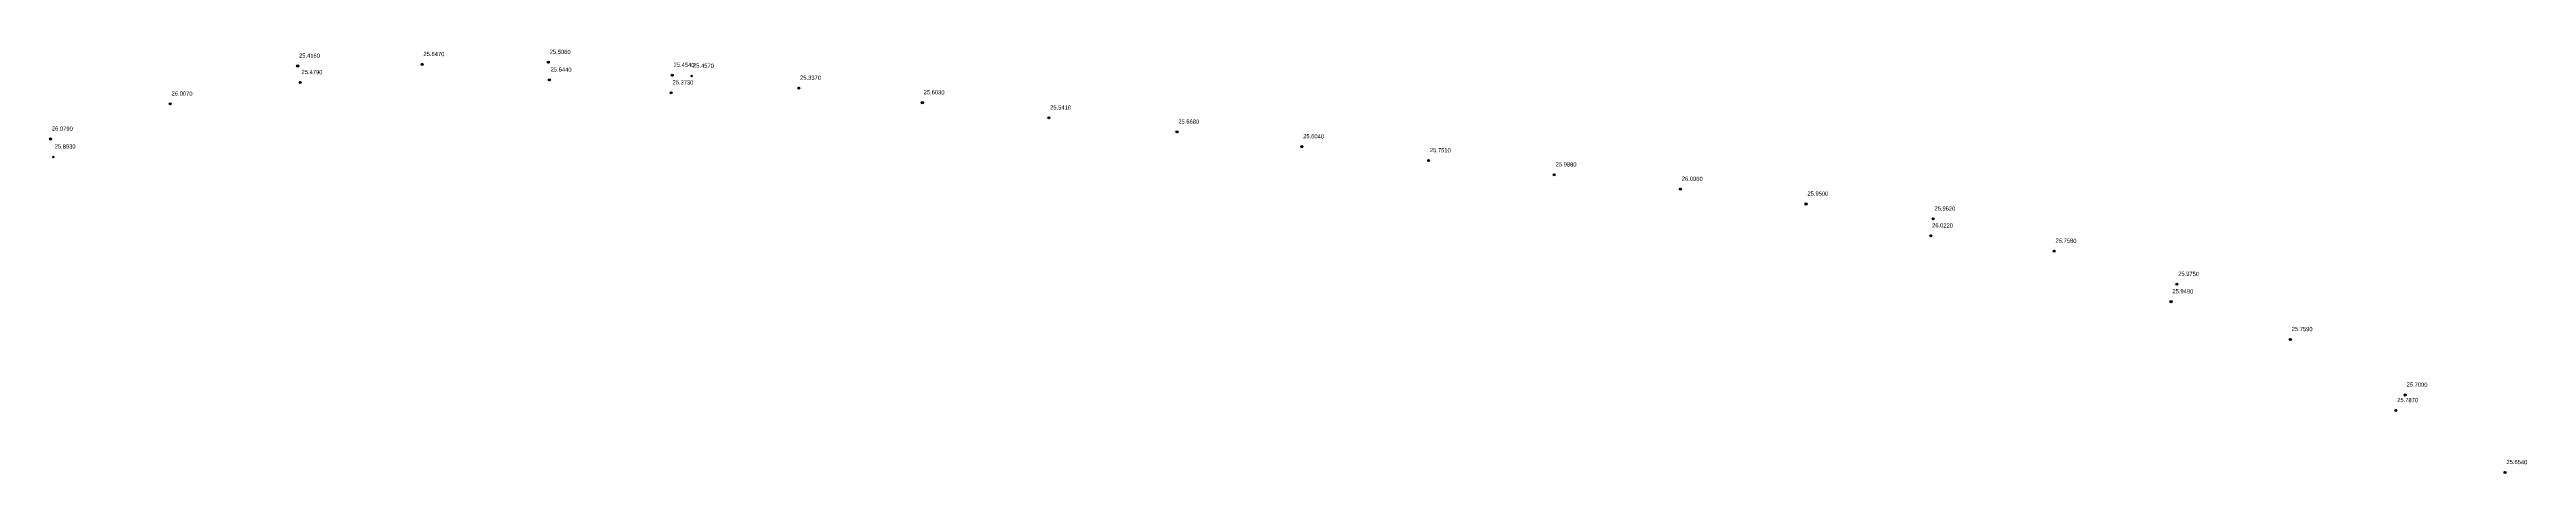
# Model space of a CAD drawing. Header units: millimetres. Extents: x 3214760 to 3224023, y 538957 to 542465.
# Drawn here: x 3223312 to 3223904, y 540251 to 540352 of the extents above; entities that cross this region are included whole.
import ezdxf
from ezdxf.enums import TextEntityAlignment as Align

# ---------------------------------------------------------------- set-up
doc = ezdxf.new("R2010")
doc.units = ezdxf.units.MM
doc.header["$PDMODE"] = 35
doc.header["$PDSIZE"] = 0.2
doc.layers.add('07_Объекты электропередачи', color=7, linetype='Continuous')
doc.layers.add('61_Отметки высоты поверхности', color=7, linetype='Continuous')
doc.styles.add('Высотная отметка', font='', dxfattribs={"height": 0.2})
doc.styles.get('Высотная отметка').set_extended_font_data('MS Shell Dlg 2')

# ---------------------------------------------------------------- blocks, each defined once
blk = doc.blocks.new('g5_108a')
h = blk.add_hatch(color=255)
edge = h.paths.add_edge_path()
edge.add_arc((0, 0), 0.212, 0, 360)
edge = h.paths.add_edge_path(flags=16)
edge.add_arc((0, 0), 0.0975, 0, 360)
h = blk.add_hatch(color=0)
edge = h.paths.add_edge_path()
edge.add_arc((0, 0), 0.06, 0, 360)
at = {"color": 0}
for radius in [0.25, 0.06]:
    blk.add_circle((0, 0), radius, dxfattribs=at)

msp = doc.modelspace()

# ---------------------------------------------------------------- linework, layer by layer
at = {"layer": '61_Отметки высоты поверхности', "color": 1, "true_color": 0xff0000}
for p in [(3223371.2, 540348.09, 25.42), (3223371.8, 540344.15, 25.48), (3223400.95, 540348.47, 25.65), (3223431.12, 540348.99, 25.51), (3223431.33, 540344.76, 25.64), (3223460.73, 540345.89, 25.45), (3223465.37, 540345.68, 25.46), (3223340.74, 540339.03, 26.01), (3223460.47, 540341.69, 25.37), (3223490.96, 540342.8, 25.34), (3223520.49, 540339.32, 25.6), (3223550.72, 540335.7, 25.54), (3223581.36, 540332.33, 25.67), (3223312.14, 540330.63, 26.08), (3223312.79, 540326.37, 25.89), (3223611.2, 540328.8, 25.6), (3223641.48, 540325.48, 25.75), (3223671.53, 540322.09, 25.99), (3223701.68, 540318.65, 26.01), (3223731.72, 540315.1, 25.95), (3223762.08, 540311.56, 25.96), (3223761.53, 540307.51, 26.02), (3223791.03, 540303.84, 25.76), (3223818.96, 540291.75, 25.95), (3223820.34, 540295.93, 25.98), (3223847.47, 540282.72, 25.76), (3223874.93, 540269.44, 25.7), (3223872.69, 540265.76, 25.79), (3223898.79, 540250.94, 25.65)]:
    msp.add_point(p, dxfattribs=at)

# ---------------------------------------------------------------- block references
at = {"layer": '07_Объекты электропередачи', "color": 7, "linetype": 'Continuous', "lineweight": 20}
for p in [(3223371.2, 540348.09, 25.42), (3223371.8, 540344.15, 25.48), (3223400.95, 540348.47, 25.65), (3223431.12, 540348.99, 25.51), (3223431.33, 540344.76, 25.64), (3223460.73, 540345.89, 25.45), (3223340.74, 540339.03, 26.01), (3223460.47, 540341.69, 25.37), (3223490.96, 540342.8, 25.34), (3223520.49, 540339.32, 25.6), (3223550.72, 540335.7, 25.54), (3223581.36, 540332.33, 25.67), (3223312.14, 540330.63, 26.08), (3223611.2, 540328.8, 25.6), (3223641.48, 540325.48, 25.75), (3223671.53, 540322.09, 25.99), (3223701.68, 540318.65, 26.01), (3223731.72, 540315.1, 25.95), (3223762.08, 540311.56, 25.96), (3223761.53, 540307.51, 26.02), (3223791.03, 540303.84, 25.76), (3223818.96, 540291.75, 25.95), (3223820.34, 540295.93, 25.98), (3223847.47, 540282.72, 25.76), (3223874.93, 540269.44, 25.7), (3223872.69, 540265.76, 25.79), (3223898.79, 540250.94, 25.65)]:
    msp.add_blockref('g5_108a', p, dxfattribs=at)

# ---------------------------------------------------------------- texts
at = {"layer": '61_Отметки высоты поверхности', "color": 96, "true_color": 0x008000, "style": 'Высотная отметка'}
for s, p in [('25.4160', (3223371.52, 540350.61, -1.18)), ('25.6470', (3223401.27, 540350.99, -0.95)), ('25.5060', (3223431.44, 540351.51, -1.09)), ('25.4790', (3223372.12, 540346.67, -1.12)), ('25.6440', (3223431.66, 540347.28, -0.95)), ('25.3730', (3223460.79, 540344.21, -1.22)), ('25.4540', (3223461.05, 540348.4, -1.14)), ('25.4570', (3223465.69, 540348.2, -1.14)), ('25.3370', (3223491.28, 540345.32, -1.26)), ('26.0070', (3223341.07, 540341.54, -0.59)), ('25.6030', (3223520.81, 540341.84, -0.99)), ('25.5410', (3223551.05, 540338.21, -1.05)), ('26.0790', (3223312.46, 540333.15, -0.52)), ('25.6680', (3223581.68, 540334.85, -0.93)), ('25.8930', (3223313.12, 540328.89, -0.7)), ('25.6040', (3223611.52, 540331.32, -0.99)), ('25.7510', (3223641.81, 540328, -0.84)), ('25.9880', (3223671.86, 540324.61, -0.61)), ('26.0060', (3223702.01, 540321.17, -0.59)), ('25.9500', (3223732.05, 540317.62, -0.64)), ('25.9620', (3223762.41, 540314.07, -0.63)), ('26.0220', (3223761.85, 540310.02, -0.57)), ('25.7580', (3223791.35, 540306.36, -0.84)), ('25.9750', (3223820.66, 540298.45, -0.62)), ('25.9490', (3223819.28, 540294.27, -0.64)), ('25.7590', (3223847.79, 540285.24, -0.84)), ('25.7870', (3223873.01, 540268.27, -0.81)), ('25.7000', (3223875.25, 540271.96, -0.89)), ('25.6540', (3223899.12, 540253.46, -0.94))]:
    msp.add_text(s, height=1, rotation=359.20625, dxfattribs=at).set_placement(p, align=Align.MIDDLE_LEFT)

doc.saveas('drawing.dxf')
